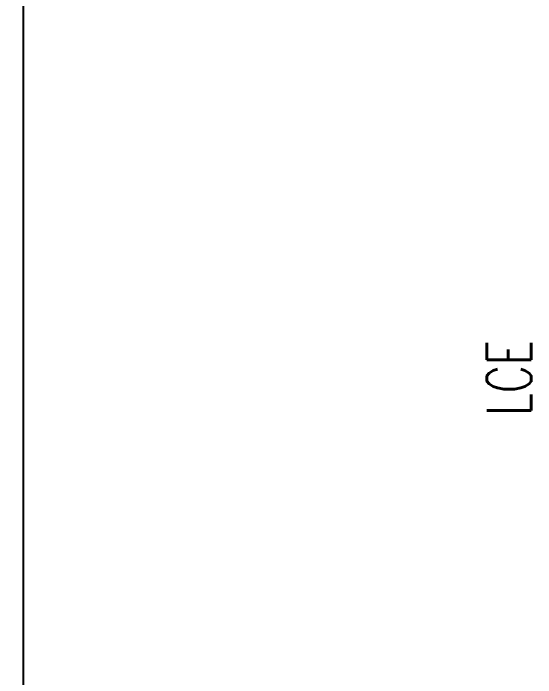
# Model space of a CAD drawing. Header units: inches. Extents: x 0 to 34.2, y 0 to 22.
# Drawn here: x 4.875 to 6.349, y 13.653 to 15.53 of the extents above; entities that cross this region are included whole.
import ezdxf
from ezdxf.enums import TextEntityAlignment as Align

# ---------------------------------------------------------------- set-up
doc = ezdxf.new("R2010")
doc.units = ezdxf.units.IN
doc.header["$MEASUREMENT"] = 0
doc.layers.add('PLOC', color=8, linetype='Continuous')
doc.layers.add('PSYMS', color=7, linetype='Continuous')
doc.styles.get("Standard").update_dxf_attribs({"font": 'arial.ttf'})
doc.styles.add('WD', font='romans.shx', dxfattribs={"height": 0.185})
doc.dimstyles.get("Standard").update_dxf_attribs({"dimtxt": 0.18, "dimasz": 0.18, "dimexe": 0.18, "dimexo": 0.0625, "dimgap": 0.09, "dimtad": 0, "dimtih": 1, "dimtoh": 1, "dimdec": 4, "dimzin": 0, "dimdsep": 46, "dimtxsty": 'Standard', "dimcen": 0.09, "dimadec": 0, "dimazin": 0, "dimtfac": 1, "dimtdec": 4, "dimtofl": 0, "dimtmove": 0, "dimatfit": 3, "dimfxl": 1, "dimtolj": 1, "dimtzin": 0, "dimarcsym": 0})

# ---------------------------------------------------------------- blocks, each defined once
blk = doc.blocks.new('SEN-12P10')
at = {"color": 3, "linetype": 'Continuous'}
blk.add_line((0.0281, 9.8628), (0.0281, 1.1826), dxfattribs=at)
at = {"style": 'WD', "width": 0.7}
for tag, p in [('INST', (4.4375, 11.9821)), ('LOC', (4.4375, 11.8125)), ('DESC1', (4.4375, 11.6562)), ('DESC2', (4.4375, 11.5)), ('DESC3', (4.4375, 11.3521)), ('XREF', (4.4375, 10.7812))]:
    blk.add_attdef(tag, text='', height=0.125, dxfattribs=at).set_placement(p, align=Align.CENTER)
at = {"style": 'WD'}
blk.add_attdef('TAG1', text='', height=0.125, dxfattribs=at).set_placement((4.4375, 11.1875), align=Align.CENTER)
at = {"style": 'WD', "flags": 9}
blk.add_attdef('FAMILY', (4.6422, 11.1523), '', height=0.01, dxfattribs=at)
for tag, p in [('CAT', (4.6672, 11.1082)), ('MFG', (4.6653, 11.0887)), ('ASSYCODE', (4.6675, 11.0714))]:
    blk.add_attdef(tag, text='', height=0.01, dxfattribs=at).set_placement(p, align=Align.CENTER)
blk = doc.blocks.new('HCR1_AB_440R_D_R22')
at = {"style": 'WD', "width": 0.7}
for tag, p in [('INST', (0.4375, 5.5446)), ('LOC', (0.4375, 5.375)), ('DESC1', (0.4375, 5.2188)), ('DESC2', (0.4375, 5.0625)), ('DESC3', (0.4375, 4.9146)), ('XREF', (0.4375, 4.3438))]:
    blk.add_attdef(tag, text='', height=0.125, dxfattribs=at).set_placement(p, align=Align.CENTER)
at = {"style": 'WD'}
blk.add_attdef('TAG1', text='', height=0.125, dxfattribs=at).set_placement((0.4375, 4.75), align=Align.CENTER)
at = {"style": 'WD', "flags": 9}
blk.add_attdef('FAMILY', (0.6422, 4.7148), '', height=0.01, dxfattribs=at)
for tag, p in [('CAT', (0.6672, 4.6707)), ('MFG', (0.6653, 4.6512)), ('ASSYCODE', (0.6675, 4.6339))]:
    blk.add_attdef(tag, text='', height=0.01, dxfattribs=at).set_placement(p, align=Align.CENTER)
blk = doc.blocks.new('*D31')
at = {"color": 0, "lineweight": -2, "transparency": 16777216}
for p, q in [((9.375, 17.3125), (9.375, 4.8825)), ((4.875, 6.3125), (4.875, 4.8825)), ((5.055, 5.0625), (6.6581, 5.0625)), ((9.195, 5.0625), (7.5919, 5.0625))]:
    blk.add_line(p, q, dxfattribs=at)
at = {"color": 0, "transparency": 16777216}
for points in [[(5.055, 5.0925), (5.055, 5.0325), (4.875, 5.0625)], [(9.195, 5.0925), (9.195, 5.0325), (9.375, 5.0625)]]:
    blk.add_solid(points, dxfattribs=at)
at = {"layer": 'Defpoints', "color": 0, "transparency": 16777216}
for p in [(9.375, 17.375), (4.875, 6.375), (9.375, 5.0625)]:
    blk.add_point(p, dxfattribs=at)
at = {"color": 0, "transparency": 16777216, "insert": (7.125, 5.0625), "char_height": 0.18, "attachment_point": 5}
blk.add_mtext('\\A1;4.5000', dxfattribs=at)

msp = doc.modelspace()

# ---------------------------------------------------------------- block references
at = {"layer": 'PSYMS'}
msp.add_blockref('SEN-12P10', (4.875, 6.375), dxfattribs=at)
ref = msp.add_blockref('HCR1_AB_440R_D_R22', (11.71165, 14.0625), dxfattribs=dict(at, rotation=90))
ref.add_attrib('LOC', 'LCE', dxfattribs={"layer": 'PLOC', "height": 0.125, "rotation": 90, "style": 'WD', "width": 0.7}).set_placement((6.33665, 14.5), align=Align.CENTER)

# ---------------------------------------------------------------- dimensions: what is measured, and where the dimension line sits
at = {"color": 2}
dim = msp.add_linear_dim(base=(9.375, 5.0625), p1=(4.875, 6.375), p2=(9.375, 17.375), dimstyle='Standard', dxfattribs=at)
dim.commit()
dim.dimension.update_dxf_attribs({"geometry": '*D31', "text_midpoint": (7.125, 5.0625)})

doc.saveas('drawing.dxf')
